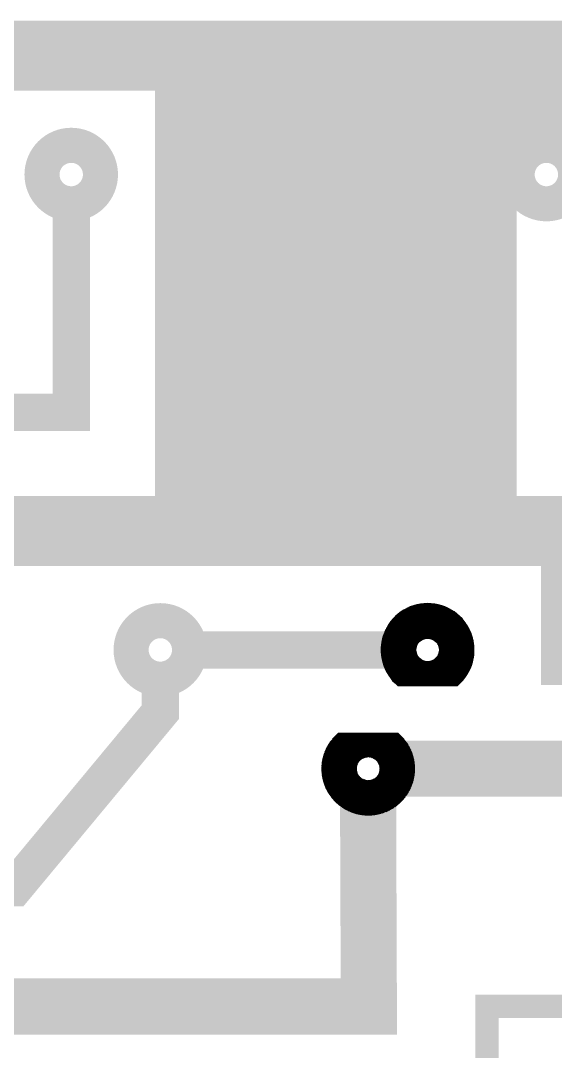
# Model space of a CAD drawing. Extents: x 0 to 395, y 0 to 270.
# Drawn here: x 53.53 to 64.96, y 214.3 to 236.34 of the extents above; entities that cross this region are included whole.
import ezdxf

# ---------------------------------------------------------------- set-up
doc = ezdxf.new("R2010")
doc.units = 0
doc.header["$LTSCALE"] = 0.3
doc.layers.get('0').update_dxf_attribs({"linetype": 'CONTINUOUS'})
doc.layers.add('TRACK', color=3, linetype='CONTINUOUS')

# ---------------------------------------------------------------- blocks, each defined once
blk = doc.blocks.new('*X0')
at = {"color": 0}
for p, q in [((127.558, 162.525), (129.575, 164.542)), ((127.558, 162.542), (129.558, 164.542)), ((127.558, 162.56), (129.54, 164.542)), ((127.558, 162.578), (129.522, 164.542)), ((127.558, 162.595), (129.505, 164.542)), ((127.559, 162.49), (129.61, 164.541)), ((127.559, 162.507), (129.593, 164.541)), ((127.559, 162.614), (129.486, 164.541)), ((127.559, 162.632), (129.468, 164.541)), ((127.56, 162.473), (129.627, 164.54)), ((127.56, 162.65), (129.45, 164.54)), ((127.561, 162.456), (129.644, 164.539)), ((127.561, 162.669), (129.431, 164.539)), ((127.562, 162.44), (129.66, 164.538)), ((127.562, 162.688), (129.412, 164.538)), ((127.563, 162.423), (129.677, 164.537)), ((127.563, 162.707), (129.393, 164.537)), ((127.564, 162.407), (129.693, 164.536)), ((127.565, 162.39), (129.71, 164.535)), ((127.565, 162.726), (129.374, 164.535)), ((127.567, 162.374), (129.726, 164.533)), ((127.567, 162.745), (129.355, 164.533)), ((127.568, 162.358), (129.742, 164.532)), ((127.569, 162.765), (129.335, 164.531)), ((127.57, 162.342), (129.758, 164.53)), ((127.571, 162.785), (129.315, 164.529)), ((127.572, 162.326), (129.774, 164.528)), ((127.573, 162.805), (129.295, 164.527)), ((127.574, 162.31), (129.79, 164.526)), ((127.576, 162.295), (129.805, 164.524)), ((127.576, 162.825), (129.275, 164.524)), ((127.578, 162.279), (129.821, 164.522)), ((127.579, 162.846), (129.254, 164.521)), ((127.58, 162.264), (129.836, 164.52)), ((127.582, 162.866), (129.234, 164.518)), ((127.583, 162.249), (129.851, 164.517)), ((127.585, 162.233), (129.867, 164.515)), ((127.585, 162.888), (129.212, 164.515)), ((127.588, 162.218), (129.882, 164.512)), ((127.589, 162.909), (129.191, 164.511)), ((127.59, 162.203), (129.897, 164.51)), ((127.593, 162.188), (129.912, 164.507)), ((127.593, 162.931), (129.169, 164.507)), ((127.596, 162.174), (129.926, 164.504)), ((127.597, 162.953), (129.147, 164.503)), ((127.599, 162.159), (129.941, 164.501)), ((127.602, 162.144), (129.956, 164.498)), ((127.602, 162.975), (129.125, 164.498)), ((127.605, 162.13), (129.97, 164.495)), ((127.607, 162.998), (129.102, 164.493)), ((127.609, 162.115), (129.985, 164.491)), ((127.612, 162.101), (129.999, 164.488)), ((127.612, 163.021), (129.079, 164.488)), ((127.615, 162.087), (130.013, 164.485)), ((127.618, 163.044), (129.056, 164.482)), ((127.619, 162.073), (130.027, 164.481)), ((127.622, 162.059), (130.041, 164.478)), ((127.624, 163.068), (129.032, 164.476)), ((127.626, 162.045), (130.055, 164.474)), ((127.63, 162.031), (130.069, 164.47)), ((127.631, 163.092), (129.008, 164.469)), ((127.634, 162.017), (130.083, 164.466)), ((127.638, 162.003), (130.097, 164.462)), ((127.638, 163.117), (128.983, 164.462)), ((127.642, 161.99), (130.11, 164.458)), ((127.645, 163.142), (128.958, 164.455)), ((127.646, 161.976), (130.124, 164.454)), ((127.65, 161.963), (130.137, 164.45)), ((127.654, 161.949), (130.151, 164.446)), ((127.654, 163.168), (128.932, 164.446)), ((127.659, 161.936), (130.164, 164.441)), ((127.662, 163.194), (128.906, 164.438)), ((127.663, 161.923), (130.177, 164.437)), ((127.668, 161.909), (130.191, 164.432)), ((127.672, 161.896), (130.204, 164.428)), ((127.672, 163.221), (128.879, 164.428)), ((127.677, 161.883), (130.217, 164.423)), ((127.682, 161.87), (130.23, 164.418)), ((127.682, 163.249), (128.851, 164.418)), ((127.687, 161.858), (130.242, 164.413)), ((127.692, 161.845), (130.255, 164.408)), ((127.692, 163.278), (128.822, 164.408)), ((127.696, 161.832), (130.268, 164.404)), ((127.702, 161.819), (130.281, 164.398)), ((127.704, 163.307), (128.793, 164.396)), ((127.707, 161.807), (130.293, 164.393)), ((127.712, 161.794), (130.306, 164.388)), ((127.717, 161.782), (130.318, 164.383)), ((127.717, 163.337), (128.763, 164.383)), ((127.722, 161.77), (130.33, 164.378)), ((127.728, 161.757), (130.343, 164.372)), ((127.73, 163.369), (128.731, 164.37)), ((127.733, 161.745), (130.355, 164.367)), ((127.739, 161.733), (130.367, 164.361)), ((127.744, 161.721), (130.379, 164.356)), ((127.745, 163.401), (128.699, 164.355)), ((127.75, 161.709), (130.391, 164.35)), ((131.331, 161.712), (128.692, 164.351)), ((131.337, 161.724), (128.704, 164.357)), ((131.342, 161.736), (128.716, 164.362)), ((131.348, 161.748), (128.728, 164.368)), ((131.353, 161.76), (128.74, 164.373)), ((131.359, 161.772), (128.752, 164.379)), ((131.364, 161.785), (128.765, 164.384)), ((131.369, 161.797), (128.777, 164.389)), ((131.374, 161.81), (128.79, 164.394)), ((131.38, 161.822), (128.802, 164.4)), ((131.385, 161.835), (128.815, 164.405)), ((131.39, 161.848), (128.828, 164.41)), ((131.394, 161.86), (128.84, 164.414)), ((131.399, 161.873), (128.853, 164.419)), ((131.404, 161.886), (128.866, 164.424)), ((131.409, 161.899), (128.879, 164.429)), ((131.413, 161.912), (128.892, 164.433)), ((131.418, 161.926), (128.906, 164.438)), ((131.422, 161.939), (128.919, 164.442)), ((131.426, 161.952), (128.932, 164.446)), ((131.431, 161.966), (128.946, 164.451)), ((131.435, 161.979), (128.959, 164.455)), ((131.439, 161.993), (128.973, 164.459)), ((131.443, 162.006), (128.986, 164.463)), ((131.447, 162.02), (129, 164.467)), ((131.451, 162.034), (129.014, 164.471)), ((131.455, 162.048), (129.028, 164.475)), ((131.458, 162.062), (129.042, 164.478)), ((131.462, 162.076), (129.056, 164.482)), ((131.465, 162.09), (129.07, 164.485)), ((131.469, 162.104), (129.084, 164.489)), ((131.472, 162.119), (129.099, 164.492)), ((131.475, 162.133), (129.113, 164.495)), ((131.479, 162.147), (129.127, 164.499)), ((131.482, 162.162), (129.142, 164.502)), ((131.485, 162.177), (129.157, 164.505)), ((131.487, 162.192), (129.172, 164.507)), ((131.49, 162.207), (129.187, 164.51)), ((131.493, 162.222), (129.202, 164.513)), ((131.495, 162.237), (129.217, 164.515)), ((131.498, 162.252), (129.232, 164.518)), ((131.5, 162.267), (129.247, 164.52)), ((131.503, 162.283), (129.263, 164.523)), ((131.505, 162.298), (129.278, 164.525)), ((131.507, 162.314), (129.294, 164.527)), ((131.509, 162.33), (129.31, 164.529)), ((131.51, 162.346), (129.326, 164.53)), ((131.512, 162.362), (129.342, 164.532)), ((131.514, 162.378), (129.358, 164.534)), ((131.515, 162.394), (129.374, 164.535)), ((131.516, 162.41), (129.39, 164.536)), ((131.518, 162.427), (129.407, 164.538)), ((131.519, 162.443), (129.423, 164.539)), ((131.52, 162.46), (129.44, 164.54)), ((131.52, 162.477), (129.457, 164.54)), ((131.521, 162.494), (129.474, 164.541)), ((131.521, 162.511), (129.491, 164.541)), ((131.522, 162.529), (129.509, 164.542)), ((131.522, 162.546), (129.526, 164.542)), ((131.522, 162.564), (129.544, 164.542)), ((131.522, 162.581), (129.561, 164.542)), ((131.522, 162.599), (129.579, 164.542)), ((131.521, 162.618), (129.598, 164.541)), ((131.521, 162.636), (129.616, 164.541)), ((131.52, 162.654), (129.634, 164.54)), ((131.519, 162.673), (129.653, 164.539)), ((131.518, 162.692), (129.672, 164.538)), ((131.516, 162.711), (129.691, 164.536)), ((131.515, 162.73), (129.71, 164.535)), ((131.513, 162.75), (129.73, 164.533)), ((131.511, 162.769), (129.749, 164.531)), ((131.509, 162.789), (129.769, 164.529)), ((131.506, 162.809), (129.789, 164.526)), ((131.504, 162.83), (129.81, 164.524)), ((131.501, 162.85), (129.83, 164.521)), ((131.497, 162.871), (129.851, 164.517)), ((131.494, 162.892), (129.872, 164.514)), ((131.49, 162.914), (129.894, 164.51)), ((131.486, 162.935), (129.915, 164.506)), ((131.482, 162.958), (129.938, 164.502)), ((131.477, 162.98), (129.96, 164.497)), ((131.472, 163.003), (129.983, 164.492)), ((131.467, 163.026), (130.006, 164.487)), ((131.461, 163.049), (130.029, 164.481)), ((131.454, 163.073), (130.053, 164.474)), ((131.448, 163.098), (130.078, 164.468)), ((131.441, 163.122), (130.102, 164.461)), ((131.433, 163.148), (130.128, 164.453)), ((131.425, 163.174), (130.154, 164.445)), ((131.416, 163.2), (130.18, 164.436)), ((131.406, 163.227), (130.207, 164.426)), ((131.396, 163.255), (130.235, 164.416)), ((131.385, 163.284), (130.264, 164.405)), ((131.373, 163.314), (130.294, 164.393)), ((131.36, 163.344), (130.324, 164.38)), ((131.346, 163.376), (130.356, 164.366)), ((131.331, 163.409), (130.389, 164.351)), ((127.756, 161.697), (130.403, 164.344)), ((127.762, 161.685), (130.415, 164.338)), ((127.762, 163.435), (128.665, 164.338)), ((127.767, 161.673), (130.427, 164.333)), ((127.773, 161.661), (130.439, 164.327)), ((127.779, 161.65), (130.45, 164.321)), ((127.78, 163.471), (128.629, 164.32)), ((127.785, 161.638), (130.462, 164.315)), ((127.792, 161.627), (130.473, 164.308)), ((127.798, 161.615), (130.485, 164.302)), ((127.8, 163.509), (128.591, 164.3)), ((127.804, 161.604), (130.496, 164.296)), ((127.81, 161.592), (130.508, 164.29)), ((127.817, 161.581), (130.519, 164.283)), ((127.822, 163.549), (128.551, 164.278)), ((127.823, 161.57), (130.53, 164.277)), ((127.848, 163.592), (128.508, 164.252)), ((127.878, 163.64), (128.46, 164.222)), ((127.915, 163.694), (128.406, 164.185)), ((127.962, 163.759), (128.341, 164.138)), ((128.036, 163.851), (128.249, 164.064)), ((129.137, 162.863), (128.089, 163.91)), ((129.144, 162.873), (128.098, 163.92)), ((129.152, 162.883), (128.106, 163.929)), ((129.16, 162.892), (128.115, 163.938)), ((129.169, 162.902), (128.124, 163.947)), ((129.177, 162.911), (128.133, 163.956)), ((129.186, 162.92), (128.141, 163.964)), ((129.195, 162.928), (128.15, 163.973)), ((129.204, 162.937), (128.159, 163.982)), ((129.214, 162.945), (128.168, 163.991)), ((129.223, 162.953), (128.177, 163.999)), ((129.233, 162.961), (128.186, 164.008)), ((129.243, 162.968), (128.196, 164.016)), ((129.254, 162.976), (128.205, 164.025)), ((129.264, 162.983), (128.214, 164.033)), ((129.275, 162.99), (128.223, 164.042)), ((129.286, 162.996), (128.233, 164.05)), ((129.298, 163.003), (128.242, 164.058)), ((129.309, 163.009), (128.252, 164.066)), ((129.321, 163.015), (128.261, 164.074)), ((129.333, 163.02), (128.271, 164.082)), ((129.345, 163.026), (128.281, 164.09)), ((129.358, 163.031), (128.29, 164.098)), ((129.371, 163.035), (128.3, 164.106)), ((129.384, 163.04), (128.31, 164.114)), ((129.398, 163.044), (128.32, 164.122)), ((129.411, 163.048), (128.33, 164.13)), ((129.426, 163.052), (128.34, 164.137)), ((129.44, 163.055), (128.35, 164.145)), ((129.455, 163.057), (128.36, 164.152)), ((129.47, 163.06), (128.37, 164.16)), ((129.486, 163.062), (128.38, 164.167)), ((129.502, 163.063), (128.391, 164.175)), ((129.519, 163.064), (128.401, 164.182)), ((129.536, 163.065), (128.411, 164.189)), ((129.554, 163.064), (128.422, 164.197)), ((129.573, 163.064), (128.432, 164.204)), ((129.592, 163.062), (128.443, 164.211)), ((129.612, 163.06), (128.454, 164.218)), ((129.633, 163.056), (128.464, 164.225)), ((129.656, 163.051), (128.475, 164.232)), ((129.68, 163.045), (128.486, 164.239)), ((129.705, 163.037), (128.497, 164.245)), ((129.734, 163.026), (128.508, 164.252)), ((129.767, 163.011), (128.519, 164.259)), ((129.807, 162.988), (128.53, 164.265)), ((129.879, 162.934), (128.541, 164.272)), ((131.258, 161.572), (128.552, 164.278)), ((131.265, 161.583), (128.563, 164.285)), ((131.271, 161.595), (128.575, 164.291)), ((131.277, 161.606), (128.586, 164.297)), ((131.284, 161.618), (128.598, 164.304)), ((131.29, 161.629), (128.609, 164.31)), ((131.296, 161.641), (128.621, 164.316)), ((131.302, 161.652), (128.632, 164.322)), ((131.308, 161.664), (128.644, 164.328)), ((131.314, 161.676), (128.656, 164.334)), ((131.32, 161.688), (128.668, 164.34)), ((131.326, 161.7), (128.68, 164.346)), ((129.227, 162.956), (130.541, 164.27)), ((129.283, 162.994), (130.553, 164.264)), ((129.321, 163.015), (130.564, 164.257)), ((129.353, 163.029), (130.575, 164.251)), ((129.381, 163.039), (130.586, 164.244)), ((129.406, 163.047), (130.596, 164.237)), ((129.43, 163.052), (130.607, 164.23)), ((129.452, 163.057), (130.618, 164.223)), ((129.473, 163.06), (130.629, 164.216)), ((129.493, 163.062), (130.639, 164.209)), ((129.512, 163.064), (130.65, 164.202)), ((129.53, 163.065), (130.66, 164.195)), ((129.548, 163.065), (130.671, 164.188)), ((129.565, 163.064), (130.681, 164.18)), ((129.581, 163.063), (130.692, 164.173)), ((129.598, 163.061), (130.702, 164.166)), ((129.613, 163.059), (130.712, 164.158)), ((129.628, 163.057), (130.722, 164.151)), ((129.643, 163.054), (130.732, 164.143)), ((129.658, 163.051), (130.742, 164.136)), ((129.672, 163.047), (130.752, 164.128)), ((129.685, 163.043), (130.762, 164.12)), ((129.699, 163.039), (130.772, 164.112)), ((129.712, 163.034), (130.782, 164.105)), ((129.725, 163.03), (130.792, 164.097)), ((129.737, 163.024), (130.802, 164.089)), ((129.75, 163.019), (130.811, 164.081)), ((129.762, 163.013), (130.821, 164.073)), ((129.773, 163.007), (130.83, 164.064)), ((129.785, 163.001), (130.84, 164.056)), ((129.796, 162.995), (130.849, 164.048)), ((129.807, 162.988), (130.859, 164.04)), ((129.818, 162.981), (130.868, 164.031)), ((129.828, 162.974), (130.877, 164.023)), ((129.839, 162.967), (130.886, 164.014)), ((129.849, 162.959), (130.896, 164.006)), ((129.859, 162.951), (130.905, 163.997)), ((129.868, 162.943), (130.914, 163.989)), ((129.878, 162.935), (130.923, 163.98)), ((129.887, 162.927), (130.932, 163.971)), ((129.896, 162.918), (130.941, 163.962)), ((129.905, 162.909), (130.949, 163.954)), ((129.913, 162.9), (130.958, 163.945)), ((129.922, 162.89), (130.967, 163.936)), ((129.93, 162.881), (130.975, 163.927)), ((129.937, 162.871), (130.984, 163.918)), ((129.945, 162.861), (130.993, 163.908)), ((131.314, 163.443), (130.423, 164.334)), ((131.296, 163.479), (130.459, 164.316)), ((131.275, 163.517), (130.497, 164.295)), ((131.252, 163.558), (130.538, 164.272)), ((131.226, 163.602), (130.582, 164.246)), ((131.194, 163.651), (130.631, 164.214)), ((131.156, 163.707), (130.687, 164.176)), ((131.105, 163.776), (130.756, 164.125)), ((131.015, 163.884), (130.864, 164.035)), ((130.214, 161.043), (127.782, 163.475)), ((130.232, 161.043), (127.788, 163.487)), ((130.249, 161.043), (127.794, 163.498)), ((130.267, 161.043), (127.8, 163.51)), ((130.285, 161.043), (127.807, 163.521)), ((130.302, 161.043), (127.813, 163.533)), ((130.32, 161.043), (127.819, 163.544)), ((130.338, 161.043), (127.826, 163.555)), ((129.123, 162.276), (127.832, 163.566)), ((129.096, 162.321), (127.839, 163.577)), ((129.079, 162.355), (127.846, 163.588)), ((129.067, 162.385), (127.852, 163.599)), ((129.058, 162.412), (127.859, 163.61)), ((129.051, 162.436), (127.866, 163.621)), ((129.045, 162.459), (127.873, 163.632)), ((129.042, 162.481), (127.88, 163.643)), ((129.039, 162.501), (127.887, 163.653)), ((129.037, 162.521), (127.894, 163.664)), ((129.036, 162.54), (127.901, 163.674)), ((129.035, 162.558), (127.908, 163.685)), ((129.036, 162.575), (127.915, 163.695)), ((129.036, 162.592), (127.923, 163.706)), ((129.038, 162.609), (127.93, 163.716)), ((129.039, 162.624), (127.938, 163.726)), ((129.042, 162.64), (127.945, 163.737)), ((129.044, 162.655), (127.953, 163.747)), ((129.047, 162.67), (127.96, 163.757)), ((129.051, 162.684), (127.968, 163.767)), ((129.054, 162.698), (127.975, 163.777)), ((129.059, 162.711), (127.983, 163.787)), ((129.063, 162.725), (127.991, 163.797)), ((129.068, 162.738), (127.999, 163.806)), ((129.073, 162.75), (128.007, 163.816)), ((129.078, 162.763), (128.015, 163.826)), ((129.083, 162.775), (128.023, 163.835)), ((129.089, 162.787), (128.031, 163.845)), ((129.095, 162.798), (128.039, 163.855)), ((129.102, 162.81), (128.047, 163.864)), ((129.108, 162.821), (128.056, 163.873)), ((129.115, 162.832), (128.064, 163.883)), ((129.122, 162.843), (128.072, 163.892)), ((129.129, 162.853), (128.081, 163.901)), ((128.746, 161.043), (131.256, 163.553)), ((128.764, 161.043), (131.262, 163.541)), ((128.781, 161.043), (131.268, 163.53)), ((128.799, 161.043), (131.275, 163.519)), ((128.817, 161.043), (131.281, 163.507)), ((128.834, 161.043), (131.287, 163.496)), ((128.852, 161.043), (131.293, 163.484)), ((128.87, 161.043), (131.299, 163.473)), ((129.948, 162.262), (131.249, 163.564)), ((129.953, 162.851), (131.001, 163.899)), ((129.96, 162.84), (131.01, 163.89)), ((129.967, 162.829), (131.018, 163.881)), ((129.973, 162.819), (131.026, 163.871)), ((129.98, 162.807), (131.034, 163.862)), ((129.98, 162.312), (131.242, 163.575)), ((129.986, 162.796), (131.043, 163.852)), ((129.992, 162.784), (131.051, 163.843)), ((129.998, 162.772), (131.059, 163.833)), ((129.998, 162.348), (131.236, 163.586)), ((130.003, 162.76), (131.067, 163.824)), ((130.009, 162.748), (131.075, 163.814)), ((130.011, 162.379), (131.229, 163.597)), ((130.013, 162.735), (131.083, 163.804)), ((130.018, 162.722), (131.091, 163.794)), ((130.021, 162.406), (131.222, 163.608)), ((130.022, 162.708), (131.099, 163.785)), ((130.026, 162.695), (131.106, 163.775)), ((130.028, 162.431), (131.216, 163.619)), ((130.03, 162.681), (131.114, 163.765)), ((130.033, 162.666), (131.122, 163.755)), ((130.034, 162.454), (131.209, 163.63)), ((130.036, 162.652), (131.129, 163.744)), ((130.038, 162.476), (131.202, 163.64)), ((130.039, 162.636), (131.137, 163.734)), ((130.041, 162.621), (131.144, 163.724)), ((130.041, 162.497), (131.195, 163.651)), ((130.043, 162.605), (131.152, 163.714)), ((130.043, 162.517), (131.188, 163.662)), ((130.044, 162.588), (131.159, 163.703)), ((130.044, 162.536), (131.181, 163.672)), ((130.045, 162.571), (131.166, 163.693)), ((130.045, 162.554), (131.173, 163.683)), ((129.613, 161.043), (127.617, 163.039)), ((129.631, 161.043), (127.62, 163.054)), ((129.648, 161.043), (127.624, 163.068)), ((129.666, 161.043), (127.628, 163.081)), ((129.684, 161.043), (127.632, 163.095)), ((129.701, 161.043), (127.636, 163.109)), ((129.719, 161.043), (127.64, 163.123)), ((129.737, 161.043), (127.644, 163.136)), ((129.754, 161.043), (127.648, 163.15)), ((129.772, 161.043), (127.652, 163.163)), ((129.79, 161.043), (127.656, 163.177)), ((129.808, 161.043), (127.661, 163.19)), ((129.825, 161.043), (127.665, 163.203)), ((129.843, 161.043), (127.67, 163.216)), ((129.861, 161.043), (127.674, 163.229)), ((129.878, 161.043), (127.679, 163.242)), ((129.896, 161.043), (127.684, 163.255)), ((129.914, 161.043), (127.689, 163.268)), ((129.931, 161.043), (127.694, 163.281)), ((129.949, 161.043), (127.699, 163.293)), ((129.967, 161.043), (127.704, 163.306)), ((129.984, 161.043), (127.709, 163.319)), ((130.002, 161.043), (127.714, 163.331)), ((130.02, 161.043), (127.719, 163.343)), ((130.037, 161.043), (127.725, 163.356)), ((130.055, 161.043), (127.73, 163.368)), ((130.073, 161.043), (127.736, 163.38)), ((130.09, 161.043), (127.741, 163.392)), ((130.108, 161.043), (127.747, 163.404)), ((130.126, 161.043), (127.753, 163.416)), ((130.143, 161.043), (127.758, 163.428)), ((130.161, 161.043), (127.764, 163.44)), ((130.179, 161.043), (127.77, 163.452)), ((130.196, 161.043), (127.776, 163.464)), ((128.888, 161.043), (131.305, 163.461)), ((128.905, 161.043), (131.311, 163.449)), ((128.923, 161.043), (131.317, 163.438)), ((128.941, 161.043), (131.323, 163.426)), ((128.958, 161.043), (131.329, 163.414)), ((128.976, 161.043), (131.334, 163.402)), ((128.994, 161.043), (131.34, 163.39)), ((129.011, 161.043), (131.346, 163.378)), ((129.029, 161.043), (131.351, 163.365)), ((129.047, 161.043), (131.356, 163.353)), ((129.064, 161.043), (131.362, 163.341)), ((129.082, 161.043), (131.367, 163.328)), ((129.1, 161.043), (131.372, 163.316)), ((129.117, 161.043), (131.377, 163.303)), ((129.135, 161.043), (131.382, 163.291)), ((129.153, 161.043), (131.387, 163.278)), ((129.17, 161.043), (131.392, 163.265)), ((129.188, 161.043), (131.397, 163.252)), ((129.206, 161.043), (131.402, 163.239)), ((129.223, 161.043), (131.407, 163.226)), ((129.241, 161.043), (131.411, 163.213)), ((129.259, 161.043), (131.416, 163.2)), ((129.276, 161.043), (131.42, 163.187)), ((129.294, 161.043), (131.425, 163.174)), ((129.312, 161.043), (131.429, 163.16)), ((129.329, 161.043), (131.433, 163.147)), ((129.347, 161.043), (131.437, 163.133)), ((129.365, 161.043), (131.441, 163.12)), ((129.382, 161.043), (131.445, 163.106)), ((129.4, 161.043), (131.449, 163.092)), ((129.418, 161.043), (131.453, 163.078)), ((129.436, 161.043), (131.457, 163.064)), ((129.453, 161.043), (131.46, 163.05)), ((129.471, 161.043), (131.464, 163.036)), ((129.118, 161.043), (127.558, 162.603)), ((129.153, 161.043), (127.559, 162.637)), ((129.136, 161.043), (127.559, 162.62)), ((129.171, 161.043), (127.56, 162.654)), ((129.189, 161.043), (127.561, 162.671)), ((129.206, 161.043), (127.562, 162.688)), ((129.224, 161.043), (127.563, 162.704)), ((129.242, 161.043), (127.564, 162.721)), ((129.259, 161.043), (127.566, 162.737)), ((129.277, 161.043), (127.567, 162.753)), ((129.295, 161.043), (127.569, 162.769)), ((129.313, 161.043), (127.571, 162.785)), ((129.33, 161.043), (127.573, 162.801)), ((129.348, 161.043), (127.575, 162.816)), ((129.366, 161.043), (127.577, 162.832)), ((129.383, 161.043), (127.579, 162.847)), ((129.401, 161.043), (127.581, 162.863)), ((129.419, 161.043), (127.584, 162.878)), ((129.436, 161.043), (127.586, 162.893)), ((129.454, 161.043), (127.589, 162.908)), ((129.472, 161.043), (127.592, 162.923)), ((129.489, 161.043), (127.594, 162.938)), ((129.507, 161.043), (127.597, 162.953)), ((129.525, 161.043), (127.6, 162.968)), ((129.542, 161.043), (127.603, 162.982)), ((129.56, 161.043), (127.607, 162.997)), ((129.578, 161.043), (127.61, 163.011)), ((129.595, 161.043), (127.613, 163.025)), ((127.83, 161.559), (129.144, 162.873)), ((127.836, 161.547), (129.106, 162.817)), ((127.843, 161.536), (129.085, 162.779)), ((127.849, 161.525), (129.071, 162.747)), ((127.856, 161.514), (129.061, 162.719)), ((127.863, 161.504), (129.053, 162.694)), ((127.87, 161.493), (129.048, 162.67)), ((127.877, 161.482), (129.043, 162.648)), ((127.884, 161.471), (129.04, 162.627)), ((127.891, 161.461), (129.038, 162.607)), ((127.898, 161.45), (129.036, 162.588)), ((129.489, 161.043), (131.467, 163.022)), ((129.506, 161.043), (131.471, 163.008)), ((129.524, 161.043), (131.474, 162.993)), ((129.542, 161.043), (131.477, 162.979)), ((129.559, 161.043), (131.48, 162.964)), ((129.577, 161.043), (131.483, 162.95)), ((129.595, 161.043), (131.486, 162.935)), ((129.612, 161.043), (131.489, 162.92)), ((129.63, 161.043), (131.492, 162.905)), ((129.648, 161.043), (131.494, 162.89)), ((129.665, 161.043), (131.497, 162.875)), ((129.683, 161.043), (131.499, 162.859)), ((129.701, 161.043), (131.502, 162.844)), ((129.718, 161.043), (131.504, 162.829)), ((129.736, 161.043), (131.506, 162.813)), ((129.754, 161.043), (131.508, 162.797)), ((129.771, 161.043), (131.51, 162.781)), ((129.789, 161.043), (131.511, 162.765)), ((129.807, 161.043), (131.513, 162.749)), ((129.824, 161.043), (131.514, 162.733)), ((129.842, 161.043), (131.516, 162.717)), ((129.86, 161.043), (131.517, 162.7)), ((129.877, 161.043), (131.518, 162.684)), ((129.895, 161.043), (131.519, 162.667)), ((129.913, 161.043), (131.52, 162.65)), ((131.252, 161.561), (129.914, 162.899)), ((129.93, 161.043), (131.521, 162.633)), ((129.948, 161.043), (131.521, 162.616)), ((129.966, 161.043), (131.522, 162.599)), ((131.245, 161.55), (129.968, 162.827)), ((131.239, 161.539), (129.991, 162.787)), ((131.232, 161.528), (130.006, 162.754)), ((131.225, 161.517), (130.017, 162.725)), ((131.219, 161.506), (130.025, 162.7)), ((131.212, 161.495), (130.031, 162.676)), ((131.205, 161.484), (130.036, 162.653)), ((131.198, 161.474), (130.04, 162.632)), ((131.191, 161.463), (130.042, 162.612)), ((131.184, 161.452), (130.044, 162.593)), ((129.1, 161.043), (127.558, 162.585)), ((129.083, 161.043), (127.558, 162.568)), ((129.065, 161.043), (127.558, 162.55)), ((129.047, 161.043), (127.558, 162.532)), ((129.03, 161.043), (127.559, 162.514)), ((129.012, 161.043), (127.559, 162.496)), ((128.994, 161.043), (127.56, 162.478)), ((128.977, 161.043), (127.561, 162.459)), ((128.959, 161.043), (127.562, 162.441)), ((128.941, 161.043), (127.563, 162.422)), ((128.924, 161.043), (127.564, 162.403)), ((128.906, 161.043), (127.566, 162.383)), ((128.888, 161.043), (127.568, 162.364)), ((128.871, 161.043), (127.57, 162.344)), ((128.853, 161.043), (127.572, 162.324)), ((128.835, 161.043), (127.575, 162.304)), ((128.818, 161.043), (127.577, 162.283)), ((128.8, 161.043), (127.58, 162.263)), ((128.782, 161.043), (127.584, 162.242)), ((128.765, 161.043), (127.587, 162.22)), ((128.747, 161.043), (127.591, 162.199)), ((128.729, 161.043), (127.595, 162.177)), ((128.711, 161.043), (127.6, 162.155)), ((127.905, 161.44), (129.035, 162.57)), ((127.912, 161.429), (129.035, 162.552)), ((127.92, 161.419), (129.036, 162.535)), ((127.927, 161.408), (129.037, 162.519)), ((127.934, 161.398), (129.039, 162.502)), ((127.942, 161.388), (129.041, 162.487)), ((127.949, 161.378), (129.043, 162.472)), ((127.957, 161.368), (129.046, 162.457)), ((127.964, 161.358), (129.049, 162.442)), ((127.972, 161.348), (129.053, 162.428)), ((127.98, 161.338), (129.057, 162.415)), ((127.988, 161.328), (129.061, 162.401)), ((127.995, 161.318), (129.066, 162.388)), ((128.003, 161.308), (129.07, 162.375)), ((128.011, 161.298), (129.076, 162.363)), ((128.019, 161.289), (129.081, 162.35)), ((128.027, 161.279), (129.087, 162.338)), ((128.036, 161.27), (129.093, 162.327)), ((128.044, 161.26), (129.099, 162.315)), ((128.052, 161.251), (129.105, 162.304)), ((128.06, 161.241), (129.112, 162.293)), ((128.069, 161.232), (129.119, 162.282)), ((128.077, 161.223), (129.126, 162.272)), ((128.086, 161.214), (129.133, 162.261)), ((128.094, 161.204), (129.141, 162.251)), ((128.103, 161.195), (129.149, 162.241)), ((128.111, 161.186), (129.157, 162.232)), ((128.12, 161.177), (129.165, 162.222)), ((128.129, 161.168), (129.173, 162.213)), ((128.138, 161.159), (129.182, 162.204)), ((128.146, 161.151), (129.191, 162.195)), ((128.155, 161.142), (129.2, 162.187)), ((128.164, 161.133), (129.21, 162.178)), ((128.173, 161.125), (129.219, 162.17)), ((128.182, 161.116), (129.229, 162.163)), ((128.192, 161.107), (129.239, 162.155)), ((128.201, 161.099), (129.249, 162.147)), ((128.728, 161.043), (129.838, 162.152)), ((130.881, 161.101), (129.833, 162.149)), ((130.89, 161.109), (129.843, 162.157)), ((130.9, 161.118), (129.853, 162.164)), ((130.909, 161.126), (129.863, 162.172)), ((130.918, 161.135), (129.872, 162.18)), ((130.927, 161.144), (129.882, 162.189)), ((130.936, 161.153), (129.891, 162.197)), ((130.944, 161.161), (129.9, 162.206)), ((130.953, 161.17), (129.908, 162.215)), ((130.962, 161.179), (129.917, 162.224)), ((130.971, 161.188), (129.925, 162.234)), ((130.979, 161.197), (129.933, 162.243)), ((130.988, 161.206), (129.941, 162.253)), ((130.996, 161.216), (129.948, 162.263)), ((131.005, 161.225), (129.956, 162.274)), ((131.013, 161.234), (129.963, 162.284)), ((131.022, 161.243), (129.97, 162.295)), ((131.03, 161.253), (129.976, 162.306)), ((131.038, 161.262), (129.983, 162.318)), ((129.984, 161.043), (131.522, 162.582)), ((131.046, 161.272), (129.989, 162.329)), ((131.054, 161.281), (129.995, 162.341)), ((131.062, 161.291), (130, 162.353)), ((130.001, 161.043), (131.522, 162.564)), ((131.07, 161.301), (130.006, 162.365)), ((131.078, 161.31), (130.011, 162.378)), ((131.086, 161.32), (130.015, 162.391)), ((130.019, 161.043), (131.522, 162.546)), ((131.094, 161.33), (130.02, 162.404)), ((131.102, 161.34), (130.024, 162.418)), ((131.11, 161.35), (130.028, 162.431)), ((131.117, 161.36), (130.032, 162.446)), ((131.125, 161.37), (130.035, 162.46)), ((130.037, 161.043), (131.522, 162.528)), ((131.132, 161.38), (130.037, 162.475)), ((131.14, 161.39), (130.04, 162.49)), ((131.147, 161.4), (130.042, 162.506)), ((131.155, 161.411), (130.043, 162.522)), ((131.177, 161.442), (130.044, 162.574)), ((131.162, 161.421), (130.044, 162.539)), ((131.169, 161.431), (130.045, 162.556)), ((130.054, 161.043), (131.521, 162.51)), ((130.072, 161.043), (131.521, 162.492)), ((130.09, 161.043), (131.52, 162.474)), ((130.107, 161.043), (131.519, 162.455)), ((130.125, 161.043), (131.518, 162.436)), ((130.143, 161.043), (131.517, 162.417)), ((130.16, 161.043), (131.515, 162.398)), ((130.178, 161.043), (131.514, 162.379)), ((130.196, 161.043), (131.512, 162.359)), ((130.213, 161.043), (131.51, 162.34)), ((130.231, 161.043), (131.507, 162.32)), ((130.249, 161.043), (131.505, 162.299)), ((130.266, 161.043), (131.502, 162.279)), ((130.284, 161.043), (131.499, 162.258)), ((130.302, 161.043), (131.496, 162.237)), ((130.319, 161.043), (131.492, 162.216)), ((130.337, 161.043), (131.488, 162.194)), ((130.355, 161.043), (131.484, 162.172)), ((130.372, 161.043), (131.479, 162.15)), ((128.694, 161.043), (127.605, 162.132)), ((128.676, 161.043), (127.61, 162.109)), ((128.658, 161.043), (127.615, 162.086)), ((128.641, 161.043), (127.621, 162.063)), ((128.623, 161.043), (127.628, 162.038)), ((128.605, 161.043), (127.635, 162.014)), ((128.588, 161.043), (127.642, 161.989)), ((128.57, 161.043), (127.65, 161.963)), ((128.552, 161.043), (127.658, 161.937)), ((128.535, 161.043), (127.667, 161.91)), ((128.517, 161.043), (127.677, 161.883)), ((128.499, 161.043), (127.688, 161.855)), ((128.482, 161.043), (127.699, 161.826)), ((128.464, 161.043), (127.711, 161.796)), ((128.446, 161.043), (127.724, 161.765)), ((128.429, 161.043), (127.739, 161.733)), ((128.21, 161.09), (129.26, 162.14)), ((128.219, 161.082), (129.271, 162.133)), ((128.229, 161.074), (129.281, 162.127)), ((128.238, 161.066), (129.293, 162.12)), ((128.248, 161.057), (129.304, 162.114)), ((128.257, 161.049), (129.316, 162.108)), ((128.269, 161.043), (129.328, 162.102)), ((128.286, 161.043), (129.34, 162.097)), ((128.304, 161.043), (129.352, 162.091)), ((128.322, 161.043), (129.365, 162.087)), ((128.34, 161.043), (129.378, 162.082)), ((128.357, 161.043), (129.392, 162.078)), ((128.375, 161.043), (129.405, 162.074)), ((128.393, 161.043), (129.419, 162.07)), ((128.41, 161.043), (129.434, 162.067)), ((128.428, 161.043), (129.448, 162.064)), ((128.446, 161.043), (129.464, 162.061)), ((128.463, 161.043), (129.479, 162.059)), ((128.481, 161.043), (129.495, 162.057)), ((128.499, 161.043), (129.512, 162.056)), ((128.516, 161.043), (129.529, 162.055)), ((128.534, 161.043), (129.546, 162.055)), ((128.552, 161.043), (129.564, 162.056)), ((128.569, 161.043), (129.583, 162.057)), ((128.587, 161.043), (129.603, 162.059)), ((128.605, 161.043), (129.624, 162.062)), ((128.622, 161.043), (129.646, 162.066)), ((128.64, 161.043), (129.669, 162.072)), ((128.658, 161.043), (129.694, 162.079)), ((128.675, 161.043), (129.721, 162.089)), ((128.693, 161.043), (129.752, 162.102)), ((128.711, 161.043), (129.788, 162.12)), ((130.356, 161.043), (129.256, 162.143)), ((130.373, 161.043), (129.301, 162.116)), ((130.391, 161.043), (129.335, 162.099)), ((130.409, 161.043), (129.365, 162.087)), ((130.426, 161.043), (129.392, 162.078)), ((130.444, 161.043), (129.416, 162.071)), ((130.462, 161.043), (129.439, 162.065)), ((130.479, 161.043), (129.461, 162.062)), ((130.497, 161.043), (129.481, 162.059)), ((130.515, 161.043), (129.501, 162.057)), ((130.532, 161.043), (129.52, 162.056)), ((130.55, 161.043), (129.538, 162.055)), ((130.568, 161.043), (129.555, 162.056)), ((130.585, 161.043), (129.572, 162.056)), ((130.603, 161.043), (129.589, 162.058)), ((130.621, 161.043), (129.604, 162.059)), ((130.638, 161.043), (129.62, 162.062)), ((130.656, 161.043), (129.635, 162.064)), ((130.674, 161.043), (129.65, 162.067)), ((130.691, 161.043), (129.664, 162.071)), ((130.709, 161.043), (129.678, 162.074)), ((130.727, 161.043), (129.691, 162.079)), ((130.744, 161.043), (129.705, 162.083)), ((130.762, 161.043), (129.718, 162.088)), ((130.78, 161.043), (129.73, 162.093)), ((130.797, 161.043), (129.743, 162.098)), ((130.815, 161.043), (129.755, 162.103)), ((130.825, 161.051), (129.767, 162.109)), ((130.835, 161.059), (129.778, 162.115)), ((130.844, 161.067), (129.79, 162.122)), ((130.853, 161.076), (129.801, 162.128)), ((130.863, 161.084), (129.812, 162.135)), ((130.872, 161.092), (129.823, 162.142)), ((130.39, 161.043), (131.474, 162.127)), ((130.408, 161.043), (131.469, 162.104)), ((130.425, 161.043), (131.463, 162.081)), ((130.443, 161.043), (131.457, 162.057)), ((130.461, 161.043), (131.451, 162.033)), ((130.478, 161.043), (131.444, 162.008)), ((130.496, 161.043), (131.436, 161.983)), ((130.514, 161.043), (131.428, 161.958)), ((130.532, 161.043), (131.42, 161.931)), ((130.549, 161.043), (131.41, 161.904)), ((130.567, 161.043), (131.401, 161.877)), ((130.585, 161.043), (131.39, 161.849)), ((130.602, 161.043), (131.378, 161.819)), ((130.62, 161.043), (131.366, 161.789)), ((130.638, 161.043), (131.353, 161.758)), ((130.655, 161.043), (131.338, 161.726)), ((128.411, 161.043), (127.754, 161.7)), ((128.393, 161.043), (127.772, 161.665)), ((128.376, 161.043), (127.791, 161.628)), ((128.358, 161.043), (127.812, 161.589)), ((128.34, 161.043), (127.836, 161.547)), ((128.323, 161.043), (127.864, 161.501)), ((128.305, 161.043), (127.898, 161.45)), ((128.287, 161.043), (127.939, 161.391)), ((128.27, 161.043), (127.998, 161.315)), ((130.673, 161.043), (131.322, 161.692)), ((130.691, 161.043), (131.304, 161.657)), ((130.708, 161.043), (131.285, 161.62)), ((130.726, 161.043), (131.263, 161.58)), ((130.744, 161.043), (131.238, 161.537)), ((130.761, 161.043), (131.209, 161.491)), ((130.779, 161.043), (131.174, 161.438)), ((130.797, 161.043), (131.13, 161.376)), ((130.814, 161.043), (131.064, 161.293))]:
    blk.add_line(p, q, dxfattribs=at)

msp = doc.modelspace()

# ---------------------------------------------------------------- linework, layer by layer
at = {"layer": 'TRACK'}
msp.add_line((61.592, 222.127), (62.868, 222.127), dxfattribs=at)
for points, const_width in [([(52.07, 223.52), (52.07, 225.425), (57.15, 225.425), (57.15, 235.585), (52.07, 235.585), (52.07, 230.505), (21.59, 230.505)], 1.5), ([(57.785, 235.585), (69.215, 235.585)], 1.5), ([(64.77, 233.68), (64.77, 235.585)], 1.5), ([(57.785, 234.315), (64.135, 234.315)], 1.5), ([(65.242, 234.315), (89.535, 234.315)], 1.5), ([(57.785, 233.045), (64.135, 233.045)], 1.5), ([(65.242, 233.045), (89.535, 233.045)], 1.5), ([(54.61, 232.41), (54.61, 227.965), (52.705, 227.965)], 0.8), ([(57.785, 231.775), (64.135, 231.775)], 1.5), ([(57.785, 230.505), (64.135, 230.505)], 1.5), ([(57.785, 229.235), (64.135, 229.235)], 1.5), ([(57.785, 227.965), (64.135, 227.965)], 1.5), ([(57.785, 226.695), (64.135, 226.695)], 1.5), ([(55.245, 204.47), (57.15, 204.47), (61.595, 210.185), (62.865, 210.185), (63.5, 210.82), (63.5, 215.265), (74.295, 215.265), (74.295, 226.06), (86.36, 226.06), (87.63, 224.79), (95.021, 224.79), (96.121, 223.212)], 0.5), ([(57.785, 225.425), (65.405, 225.425), (65.405, 222.885), (72.39, 222.885), (72.39, 220.98)], 1.5), ([(61.595, 222.885), (57.15, 222.885)], 0.8), ([(56.515, 222.25), (56.515, 221.555), (53.4, 217.805), (31.75, 217.805)], 0.8), ([(69.215, 220.345), (61.595, 220.345)], 1.2), ([(60.96, 219.71), (60.96, 219.015), (60.974, 215.265), (31.75, 215.265)], 1.2)]:
    msp.add_lwpolyline(points, dxfattribs=dict(at, const_width=const_width))
at = {"layer": 'TRACK', "const_width": 0.75}
for points in [[(53.985, 233.045, 1), (55.235, 233.045, 1)], [(64.145, 233.045, 1), (65.395, 233.045, 1)], [(55.89, 222.885, 1), (57.14, 222.885, 1)]]:
    msp.add_lwpolyline(points, format="xyb", close=True, dxfattribs=at)
at = {"layer": 'TRACK'}
msp.add_circle((62.23, 222.885), 0.252, dxfattribs=at)
msp.add_arc((62.23, 222.885), 0.991, 310.0676, 229.9324, dxfattribs=at)

# ---------------------------------------------------------------- block references
at = {"layer": 'TRACK', "xscale": 0.5, "yscale": 0.5, "zscale": 0.5}
msp.add_blockref('*X0', (-2.54, 141.605), dxfattribs=at)
at = {"layer": 'TRACK', "xscale": 0.5, "yscale": 0.5, "zscale": 0.5, "rotation": 180}
msp.add_blockref('*X0', (125.73, 301.625), dxfattribs=at)

doc.saveas('drawing.dxf')
